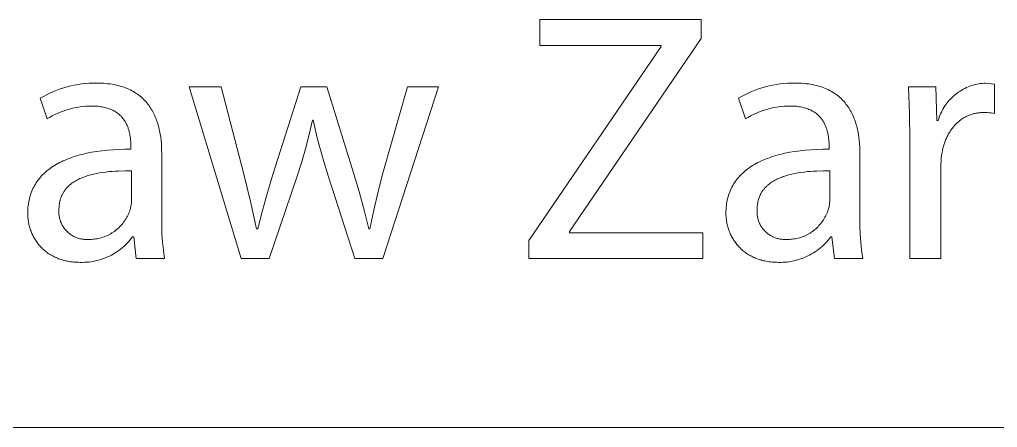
# Model space of a CAD drawing. Header units: millimetres. Extents: x -1893 to 2799, y -925 to 2353.
# Drawn here: x 1941 to 2070.7, y -924.6 to -870.6 of the extents above; entities that cross this region are included whole.
import ezdxf

# ---------------------------------------------------------------- set-up
doc = ezdxf.new("R2010")
doc.units = ezdxf.units.MM
doc.header["$MEASUREMENT"] = 0
doc.layers.add('Domyślny', color=7, linetype='Continuous', true_color=0x000000)

msp = doc.modelspace()

# ---------------------------------------------------------------- linework, layer by layer
at = {"layer": 'Domyślny', "color": 18, "lineweight": 15, "true_color": 0x000000}
for p, q in [((2010.03, -874.04), (2010.03, -870.62)), ((2010.03, -870.62), (2031.41, -870.62)), ((2031.41, -870.62), (2031.41, -873.11)), ((2031.41, -873.11), (2013.94, -898.7)), ((2008.53, -899.89), (2026.09, -874.18)), ((2026.09, -874.04), (2010.03, -874.04)), ((2026.09, -874.18), (2026.09, -874.04)), ((1945.06, -880.35), (1945.51, -880.15)), ((1945.51, -880.15), (1945.96, -879.97)), ((1945.96, -879.97), (1946.42, -879.8)), ((1946.42, -879.8), (1946.88, -879.65)), ((1946.88, -879.65), (1947.35, -879.52)), ((1947.35, -879.52), (1947.83, -879.4)), ((1947.83, -879.4), (1948.3, -879.29)), ((1948.3, -879.29), (1948.79, -879.21)), ((1948.79, -879.21), (1949.27, -879.14)), ((1949.27, -879.14), (1949.75, -879.08)), ((1949.75, -879.08), (1950.24, -879.05)), ((1950.24, -879.05), (1950.73, -879.03)), ((1950.73, -879.03), (1951.22, -879.03)), ((1951.22, -879.03), (1951.54, -879.03)), ((1951.54, -879.03), (1951.86, -879.04)), ((1951.86, -879.04), (1952.16, -879.06)), ((1952.16, -879.06), (1952.46, -879.08)), ((1952.46, -879.08), (1952.75, -879.11)), ((1952.75, -879.11), (1953.04, -879.15)), ((1953.04, -879.15), (1953.32, -879.19)), ((1953.32, -879.19), (1953.59, -879.24)), ((1953.59, -879.24), (1953.85, -879.3)), ((1953.85, -879.3), (1954.11, -879.36)), ((1954.11, -879.36), (1954.36, -879.42)), ((1954.36, -879.42), (1954.6, -879.5)), ((1954.6, -879.5), (1954.84, -879.57)), ((1954.84, -879.57), (1955.07, -879.66)), ((1955.07, -879.66), (1955.29, -879.75)), ((1955.29, -879.75), (1955.51, -879.84)), ((1955.51, -879.84), (1955.72, -879.94)), ((1955.72, -879.94), (1955.92, -880.05)), ((1955.92, -880.05), (1956.12, -880.15)), ((1956.12, -880.15), (1956.31, -880.27)), ((1956.31, -880.27), (1956.49, -880.39)), ((1970.39, -902.26), (1963.53, -879.53)), ((1963.53, -879.53), (1967.76, -879.53)), ((1967.76, -879.53), (1970.76, -891.09)), ((1974.62, -891.14), (1978.32, -879.53)), ((1978.32, -879.53), (1981.79, -879.53)), ((1981.79, -879.53), (1985.32, -890.92)), ((1989.21, -890.94), (1992.46, -879.53)), ((1996.56, -879.53), (1989.21, -902.26)), ((1992.46, -879.53), (1996.56, -879.53)), ((2037.63, -880.35), (2038.08, -880.15)), ((2038.08, -880.15), (2038.54, -879.97)), ((2038.54, -879.97), (2039, -879.8)), ((2039, -879.8), (2039.46, -879.65)), ((2039.46, -879.65), (2039.93, -879.52)), ((2039.93, -879.52), (2040.41, -879.4)), ((2040.41, -879.4), (2040.89, -879.29)), ((2040.89, -879.29), (2041.37, -879.21)), ((2041.37, -879.21), (2041.85, -879.14)), ((2041.85, -879.14), (2042.34, -879.08)), ((2042.34, -879.08), (2042.83, -879.05)), ((2042.83, -879.05), (2043.32, -879.03)), ((2043.32, -879.03), (2043.81, -879.03)), ((2043.81, -879.03), (2044.13, -879.03)), ((2044.13, -879.03), (2044.44, -879.04)), ((2044.44, -879.04), (2044.75, -879.06)), ((2044.75, -879.06), (2045.05, -879.08)), ((2045.05, -879.08), (2045.34, -879.11)), ((2045.34, -879.11), (2045.62, -879.15)), ((2045.62, -879.15), (2045.9, -879.19)), ((2045.9, -879.19), (2046.17, -879.24)), ((2046.17, -879.24), (2046.43, -879.3)), ((2046.43, -879.3), (2046.69, -879.36)), ((2046.69, -879.36), (2046.94, -879.42)), ((2046.94, -879.42), (2047.18, -879.5)), ((2047.18, -879.5), (2047.42, -879.57)), ((2047.42, -879.57), (2047.64, -879.66)), ((2047.64, -879.66), (2047.87, -879.75)), ((2047.87, -879.75), (2048.08, -879.84)), ((2048.08, -879.84), (2048.29, -879.94)), ((2048.29, -879.94), (2048.5, -880.05)), ((2048.5, -880.05), (2048.69, -880.15)), ((2048.69, -880.15), (2048.88, -880.27)), ((2048.88, -880.27), (2049.07, -880.39)), ((2059.03, -883.08), (2058.88, -879.53)), ((2058.88, -879.53), (2062.49, -879.53)), ((2062.49, -879.53), (2062.64, -884)), ((2065.35, -880.35), (2065.54, -880.21)), ((2065.54, -880.21), (2065.74, -880.08)), ((2065.74, -880.08), (2065.95, -879.96)), ((2065.95, -879.96), (2066.15, -879.84)), ((2066.15, -879.84), (2066.37, -879.73)), ((2066.37, -879.73), (2066.58, -879.63)), ((2066.58, -879.63), (2066.8, -879.54)), ((2066.8, -879.54), (2067.02, -879.45)), ((2067.02, -879.45), (2067.25, -879.37)), ((2067.25, -879.37), (2067.47, -879.3)), ((2067.47, -879.3), (2067.7, -879.24)), ((2067.7, -879.24), (2067.93, -879.18)), ((2067.93, -879.18), (2068.17, -879.14)), ((2068.17, -879.14), (2068.4, -879.1)), ((2068.4, -879.1), (2068.64, -879.07)), ((2068.64, -879.07), (2068.88, -879.05)), ((2068.88, -879.05), (2069.11, -879.03)), ((2069.11, -879.03), (2070.3, -879.16)), ((2070.3, -879.16), (2070.3, -883.06)), ((1943.77, -881.04), (1944.19, -880.8)), ((1944.69, -883.78), (1943.77, -881.04)), ((1944.19, -880.8), (1944.62, -880.57)), ((1944.62, -880.57), (1945.06, -880.35)), ((1956.49, -880.39), (1956.67, -880.51)), ((1956.67, -880.51), (1956.85, -880.64)), ((1956.85, -880.64), (1957.01, -880.77)), ((1957.01, -880.77), (1957.18, -880.91)), ((1957.18, -880.91), (1957.33, -881.05)), ((1957.33, -881.05), (1957.48, -881.19)), ((1957.48, -881.19), (1957.63, -881.34)), ((1957.63, -881.34), (1957.77, -881.49)), ((1957.77, -881.49), (1957.9, -881.65)), ((2036.34, -881.04), (2036.76, -880.8)), ((2037.28, -883.78), (2036.34, -881.04)), ((2036.76, -880.8), (2037.19, -880.57)), ((2037.19, -880.57), (2037.63, -880.35)), ((2049.07, -880.39), (2049.25, -880.51)), ((2049.25, -880.51), (2049.42, -880.64)), ((2049.42, -880.64), (2049.59, -880.77)), ((2049.59, -880.77), (2049.75, -880.91)), ((2049.75, -880.91), (2049.91, -881.05)), ((2049.91, -881.05), (2050.06, -881.19)), ((2050.06, -881.19), (2050.2, -881.34)), ((2050.2, -881.34), (2050.34, -881.49)), ((2050.34, -881.49), (2050.47, -881.65)), ((2063.99, -881.68), (2064.14, -881.49)), ((2064.14, -881.49), (2064.29, -881.31)), ((2064.29, -881.31), (2064.46, -881.14)), ((2064.46, -881.14), (2064.62, -880.97)), ((2064.62, -880.97), (2064.8, -880.8)), ((2064.8, -880.8), (2064.98, -880.65)), ((2064.98, -880.65), (2065.16, -880.5)), ((2065.16, -880.5), (2065.35, -880.35)), ((1946.42, -882.9), (1946.07, -883.05)), ((1946.79, -882.76), (1946.42, -882.9)), ((1947.16, -882.63), (1946.79, -882.76)), ((1947.53, -882.51), (1947.16, -882.63)), ((1947.91, -882.41), (1947.53, -882.51)), ((1948.29, -882.32), (1947.91, -882.41)), ((1948.67, -882.25), (1948.29, -882.32)), ((1949.06, -882.19), (1948.67, -882.25)), ((1949.44, -882.14), (1949.06, -882.19)), ((1949.83, -882.1), (1949.44, -882.14)), ((1950.22, -882.08), (1949.83, -882.1)), ((1950.61, -882.08), (1950.22, -882.08)), ((1950.83, -882.08), (1950.61, -882.08)), ((1951.03, -882.08), (1950.83, -882.08)), ((1951.24, -882.1), (1951.03, -882.08)), ((1951.44, -882.11), (1951.24, -882.1)), ((1951.63, -882.13), (1951.44, -882.11)), ((1951.81, -882.16), (1951.63, -882.13)), ((1951.99, -882.19), (1951.81, -882.16)), ((1952.17, -882.22), (1951.99, -882.19)), ((1952.34, -882.26), (1952.17, -882.22)), ((1952.5, -882.3), (1952.34, -882.26)), ((1952.66, -882.35), (1952.5, -882.3)), ((1952.82, -882.4), (1952.66, -882.35)), ((1952.97, -882.45), (1952.82, -882.4)), ((1953.11, -882.51), (1952.97, -882.45)), ((1953.25, -882.57), (1953.11, -882.51)), ((1953.38, -882.63), (1953.25, -882.57)), ((1953.51, -882.7), (1953.38, -882.63)), ((1953.64, -882.77), (1953.51, -882.7)), ((1953.76, -882.84), (1953.64, -882.77)), ((1953.87, -882.92), (1953.76, -882.84)), ((1957.9, -881.65), (1958.03, -881.81)), ((1958.03, -881.81), (1958.15, -881.97)), ((1958.15, -881.97), (1958.27, -882.14)), ((1958.27, -882.14), (1958.39, -882.31)), ((1958.39, -882.31), (1958.5, -882.48)), ((1958.5, -882.48), (1958.6, -882.66)), ((1958.6, -882.66), (1958.7, -882.83)), ((1958.7, -882.83), (1958.79, -883.02)), ((2039.01, -882.89), (2038.65, -883.05)), ((2039.37, -882.75), (2039.01, -882.89)), ((2039.74, -882.63), (2039.37, -882.75)), ((2040.12, -882.51), (2039.74, -882.63)), ((2040.49, -882.41), (2040.12, -882.51)), ((2040.87, -882.32), (2040.49, -882.41)), ((2041.26, -882.25), (2040.87, -882.32)), ((2041.64, -882.19), (2041.26, -882.25)), ((2042.03, -882.14), (2041.64, -882.19)), ((2042.42, -882.1), (2042.03, -882.14)), ((2042.81, -882.08), (2042.42, -882.1)), ((2043.2, -882.08), (2042.81, -882.08)), ((2043.41, -882.08), (2043.2, -882.08)), ((2043.62, -882.08), (2043.41, -882.08)), ((2043.82, -882.1), (2043.62, -882.08)), ((2044.02, -882.11), (2043.82, -882.1)), ((2044.21, -882.13), (2044.02, -882.11)), ((2044.4, -882.16), (2044.21, -882.13)), ((2044.58, -882.19), (2044.4, -882.16)), ((2044.75, -882.22), (2044.58, -882.19)), ((2044.92, -882.26), (2044.75, -882.22)), ((2045.08, -882.3), (2044.92, -882.26)), ((2045.24, -882.35), (2045.08, -882.3)), ((2045.4, -882.4), (2045.24, -882.35)), ((2045.54, -882.45), (2045.4, -882.4)), ((2045.69, -882.51), (2045.54, -882.45)), ((2045.83, -882.57), (2045.69, -882.51)), ((2045.96, -882.63), (2045.83, -882.57)), ((2046.09, -882.7), (2045.96, -882.63)), ((2046.21, -882.77), (2046.09, -882.7)), ((2046.33, -882.84), (2046.21, -882.77)), ((2046.45, -882.92), (2046.33, -882.84)), ((2050.47, -881.65), (2050.6, -881.81)), ((2050.6, -881.81), (2050.73, -881.97)), ((2050.73, -881.97), (2050.85, -882.14)), ((2050.85, -882.14), (2050.96, -882.31)), ((2050.96, -882.31), (2051.07, -882.48)), ((2051.07, -882.48), (2051.17, -882.66)), ((2051.17, -882.66), (2051.27, -882.83)), ((2051.27, -882.83), (2051.37, -883.02)), ((2063.14, -883.1), (2063.24, -882.89)), ((2063.24, -882.89), (2063.35, -882.68)), ((2063.35, -882.68), (2063.46, -882.47)), ((2063.46, -882.47), (2063.58, -882.26)), ((2063.58, -882.26), (2063.71, -882.06)), ((2063.71, -882.06), (2063.85, -881.87)), ((2063.85, -881.87), (2063.99, -881.68)), ((1945.02, -883.58), (1944.69, -883.78)), ((1945.36, -883.39), (1945.02, -883.58)), ((1945.71, -883.21), (1945.36, -883.39)), ((1946.07, -883.05), (1945.71, -883.21)), ((1953.98, -882.99), (1953.87, -882.92)), ((1954.09, -883.07), (1953.98, -882.99)), ((1954.19, -883.16), (1954.09, -883.07)), ((1954.29, -883.24), (1954.19, -883.16)), ((1954.39, -883.33), (1954.29, -883.24)), ((1954.48, -883.42), (1954.39, -883.33)), ((1954.56, -883.51), (1954.48, -883.42)), ((1954.65, -883.61), (1954.56, -883.51)), ((1954.73, -883.7), (1954.65, -883.61)), ((1954.8, -883.8), (1954.73, -883.7)), ((1954.87, -883.9), (1954.8, -883.8)), ((1954.94, -884), (1954.87, -883.9)), ((1955.01, -884.1), (1954.94, -884)), ((1955.07, -884.2), (1955.01, -884.1)), ((1958.79, -883.02), (1958.88, -883.2)), ((1958.88, -883.2), (1958.97, -883.39)), ((1958.97, -883.39), (1959.05, -883.57)), ((1959.05, -883.57), (1959.13, -883.77)), ((1959.13, -883.77), (1959.2, -883.96)), ((1959.2, -883.96), (1959.27, -884.15)), ((1959.27, -884.15), (1959.33, -884.35)), ((1979.87, -883.95), (1979.43, -885.85)), ((1979.96, -883.95), (1979.87, -883.95)), ((1980.55, -886.47), (1979.96, -883.95)), ((2037.61, -883.58), (2037.28, -883.78)), ((2037.95, -883.39), (2037.61, -883.58)), ((2038.3, -883.21), (2037.95, -883.39)), ((2038.65, -883.05), (2038.3, -883.21)), ((2046.56, -882.99), (2046.45, -882.92)), ((2046.67, -883.07), (2046.56, -882.99)), ((2046.77, -883.16), (2046.67, -883.07)), ((2046.87, -883.24), (2046.77, -883.16)), ((2046.96, -883.33), (2046.87, -883.24)), ((2047.05, -883.42), (2046.96, -883.33)), ((2047.14, -883.51), (2047.05, -883.42)), ((2047.22, -883.61), (2047.14, -883.51)), ((2047.3, -883.7), (2047.22, -883.61)), ((2047.38, -883.8), (2047.3, -883.7)), ((2047.45, -883.9), (2047.38, -883.8)), ((2047.51, -884), (2047.45, -883.9)), ((2047.58, -884.1), (2047.51, -884)), ((2047.64, -884.2), (2047.58, -884.1)), ((2051.37, -883.02), (2051.46, -883.2)), ((2051.46, -883.2), (2051.54, -883.39)), ((2051.54, -883.39), (2051.62, -883.57)), ((2051.62, -883.57), (2051.7, -883.77)), ((2051.7, -883.77), (2051.77, -883.96)), ((2051.77, -883.96), (2051.84, -884.15)), ((2051.84, -884.15), (2051.9, -884.35)), ((2059.07, -886.64), (2059.03, -883.08)), ((2062.64, -884), (2062.82, -884)), ((2062.82, -884), (2062.89, -883.77)), ((2062.89, -883.77), (2062.96, -883.55)), ((2062.96, -883.55), (2063.05, -883.32)), ((2063.05, -883.32), (2063.14, -883.1)), ((2065.5, -884.16), (2065.4, -884.24)), ((2065.59, -884.08), (2065.5, -884.16)), ((2065.69, -884), (2065.59, -884.08)), ((2065.79, -883.93), (2065.69, -884)), ((2065.89, -883.85), (2065.79, -883.93)), ((2065.99, -883.78), (2065.89, -883.85)), ((2066.09, -883.72), (2065.99, -883.78)), ((2066.2, -883.65), (2066.09, -883.72)), ((2066.3, -883.59), (2066.2, -883.65)), ((2066.41, -883.53), (2066.3, -883.59)), ((2066.52, -883.47), (2066.41, -883.53)), ((2066.63, -883.42), (2066.52, -883.47)), ((2066.74, -883.36), (2066.63, -883.42)), ((2066.86, -883.31), (2066.74, -883.36)), ((2066.97, -883.27), (2066.86, -883.31)), ((2067.09, -883.22), (2066.97, -883.27)), ((2067.21, -883.18), (2067.09, -883.22)), ((2067.33, -883.15), (2067.21, -883.18)), ((2067.45, -883.11), (2067.33, -883.15)), ((2067.57, -883.08), (2067.45, -883.11)), ((2067.7, -883.05), (2067.57, -883.08)), ((2067.82, -883.02), (2067.7, -883.05)), ((2067.95, -883), (2067.82, -883.02)), ((2068.08, -882.98), (2067.95, -883)), ((2068.21, -882.96), (2068.08, -882.98)), ((2068.34, -882.95), (2068.21, -882.96)), ((2068.47, -882.94), (2068.34, -882.95)), ((2068.61, -882.93), (2068.47, -882.94)), ((2068.74, -882.92), (2068.61, -882.93)), ((2068.88, -882.92), (2068.74, -882.92)), ((2069.12, -882.93), (2068.88, -882.92)), ((2069.35, -882.94), (2069.12, -882.93)), ((2069.59, -882.96), (2069.35, -882.94)), ((2069.83, -882.99), (2069.59, -882.96)), ((2070.07, -883.02), (2069.83, -882.99)), ((2070.3, -883.06), (2070.07, -883.02)), ((1955.13, -884.31), (1955.07, -884.2)), ((1955.18, -884.41), (1955.13, -884.31)), ((1955.23, -884.52), (1955.18, -884.41)), ((1955.28, -884.63), (1955.23, -884.52)), ((1955.33, -884.74), (1955.28, -884.63)), ((1955.37, -884.84), (1955.33, -884.74)), ((1955.41, -884.95), (1955.37, -884.84)), ((1955.45, -885.06), (1955.41, -884.95)), ((1955.49, -885.17), (1955.45, -885.06)), ((1955.52, -885.28), (1955.49, -885.17)), ((1955.55, -885.39), (1955.52, -885.28)), ((1955.58, -885.5), (1955.55, -885.39)), ((1959.33, -884.35), (1959.39, -884.55)), ((1959.39, -884.55), (1959.45, -884.75)), ((1959.45, -884.75), (1959.5, -884.95)), ((1959.5, -884.95), (1959.55, -885.16)), ((1959.55, -885.16), (1959.59, -885.36)), ((1959.59, -885.36), (1959.63, -885.57)), ((2047.7, -884.31), (2047.64, -884.2)), ((2047.75, -884.41), (2047.7, -884.31)), ((2047.81, -884.52), (2047.75, -884.41)), ((2047.86, -884.63), (2047.81, -884.52)), ((2047.9, -884.74), (2047.86, -884.63)), ((2047.94, -884.84), (2047.9, -884.74)), ((2047.99, -884.95), (2047.94, -884.84)), ((2048.02, -885.06), (2047.99, -884.95)), ((2048.06, -885.17), (2048.02, -885.06)), ((2048.09, -885.28), (2048.06, -885.17)), ((2048.12, -885.39), (2048.09, -885.28)), ((2048.15, -885.5), (2048.12, -885.39)), ((2051.9, -884.35), (2051.96, -884.55)), ((2051.96, -884.55), (2052.02, -884.75)), ((2052.02, -884.75), (2052.07, -884.95)), ((2052.07, -884.95), (2052.12, -885.16)), ((2052.12, -885.16), (2052.16, -885.36)), ((2052.16, -885.36), (2052.21, -885.57)), ((2064.42, -885.4), (2064.35, -885.51)), ((2064.49, -885.29), (2064.42, -885.4)), ((2064.56, -885.19), (2064.49, -885.29)), ((2064.64, -885.08), (2064.56, -885.19)), ((2064.72, -884.98), (2064.64, -885.08)), ((2064.8, -884.88), (2064.72, -884.98)), ((2064.88, -884.78), (2064.8, -884.88)), ((2064.96, -884.69), (2064.88, -884.78)), ((2065.05, -884.59), (2064.96, -884.69)), ((2065.13, -884.5), (2065.05, -884.59)), ((2065.22, -884.41), (2065.13, -884.5)), ((2065.31, -884.33), (2065.22, -884.41)), ((2065.4, -884.24), (2065.31, -884.33)), ((1955.6, -885.61), (1955.58, -885.5)), ((1955.63, -885.72), (1955.6, -885.61)), ((1955.67, -885.94), (1955.63, -885.72)), ((1955.7, -886.15), (1955.67, -885.94)), ((1955.73, -886.36), (1955.7, -886.15)), ((1955.75, -886.57), (1955.73, -886.36)), ((1955.77, -886.77), (1955.75, -886.57)), ((1955.77, -886.97), (1955.77, -886.77)), ((1959.63, -885.57), (1959.67, -885.78)), ((1959.67, -885.78), (1959.74, -886.2)), ((1959.74, -886.2), (1959.79, -886.62)), ((1959.79, -886.62), (1959.83, -887.04)), ((1979.43, -885.85), (1978.95, -887.74)), ((1981.22, -888.97), (1980.55, -886.47)), ((2048.18, -885.61), (2048.15, -885.5)), ((2048.2, -885.72), (2048.18, -885.61)), ((2048.24, -885.94), (2048.2, -885.72)), ((2048.27, -886.15), (2048.24, -885.94)), ((2048.3, -886.36), (2048.27, -886.15)), ((2048.32, -886.57), (2048.3, -886.36)), ((2048.34, -886.77), (2048.32, -886.57)), ((2048.35, -886.97), (2048.34, -886.77)), ((2052.21, -885.57), (2052.24, -885.78)), ((2052.24, -885.78), (2052.31, -886.2)), ((2052.31, -886.2), (2052.36, -886.62)), ((2052.36, -886.62), (2052.4, -887.04)), ((2059.07, -902.26), (2059.07, -886.64)), ((2063.75, -886.72), (2063.7, -886.85)), ((2063.8, -886.59), (2063.75, -886.72)), ((2063.85, -886.46), (2063.8, -886.59)), ((2063.91, -886.34), (2063.85, -886.46)), ((2063.97, -886.21), (2063.91, -886.34)), ((2064.02, -886.09), (2063.97, -886.21)), ((2064.09, -885.97), (2064.02, -886.09)), ((2064.15, -885.85), (2064.09, -885.97)), ((2064.21, -885.74), (2064.15, -885.85)), ((2064.28, -885.62), (2064.21, -885.74)), ((2064.35, -885.51), (2064.28, -885.62)), ((1951.27, -888.09), (1951.96, -888)), ((1951.96, -888), (1952.68, -887.92)), ((1952.68, -887.92), (1953.42, -887.86)), ((1953.42, -887.86), (1954.18, -887.82)), ((1954.18, -887.82), (1954.97, -887.8)), ((1954.97, -887.8), (1955.78, -887.79)), ((1955.78, -887.16), (1955.77, -886.97)), ((1955.78, -887.34), (1955.78, -887.16)), ((1955.78, -887.79), (1955.78, -887.34)), ((1959.83, -887.04), (1959.85, -887.47)), ((1959.85, -887.47), (1959.87, -887.9)), ((1959.87, -887.9), (1959.88, -888.32)), ((1978.95, -887.74), (1978.4, -889.61)), ((2043.83, -888.09), (2044.53, -888)), ((2044.53, -888), (2045.24, -887.92)), ((2045.24, -887.92), (2045.99, -887.86)), ((2045.99, -887.86), (2046.75, -887.82)), ((2046.75, -887.82), (2047.54, -887.8)), ((2047.54, -887.8), (2048.35, -887.79)), ((2048.35, -887.16), (2048.35, -886.97)), ((2048.35, -887.34), (2048.35, -887.16)), ((2048.35, -887.79), (2048.35, -887.34)), ((2052.4, -887.04), (2052.43, -887.47)), ((2052.43, -887.47), (2052.44, -887.9)), ((2052.44, -887.9), (2052.45, -888.32)), ((2063.39, -887.95), (2063.33, -888.23)), ((2063.45, -887.66), (2063.39, -887.95)), ((2063.53, -887.38), (2063.45, -887.66)), ((2063.61, -887.11), (2063.53, -887.38)), ((2063.66, -886.98), (2063.61, -887.11)), ((2063.7, -886.85), (2063.66, -886.98)), ((1946.58, -889.45), (1946.83, -889.33)), ((1946.83, -889.33), (1947.08, -889.22)), ((1947.08, -889.22), (1947.34, -889.11)), ((1947.34, -889.11), (1947.6, -889.01)), ((1947.6, -889.01), (1947.88, -888.91)), ((1947.88, -888.91), (1948.15, -888.81)), ((1948.15, -888.81), (1948.44, -888.72)), ((1948.44, -888.72), (1948.73, -888.64)), ((1948.73, -888.64), (1949.02, -888.55)), ((1949.02, -888.55), (1949.33, -888.47)), ((1949.33, -888.47), (1949.95, -888.33)), ((1949.95, -888.33), (1950.59, -888.2)), ((1950.59, -888.2), (1951.27, -888.09)), ((1959.88, -888.32), (1959.88, -896.84)), ((1981.98, -891.44), (1981.22, -888.97)), ((2039.15, -889.45), (2039.39, -889.33)), ((2039.39, -889.33), (2039.64, -889.22)), ((2039.64, -889.22), (2039.9, -889.11)), ((2039.9, -889.11), (2040.17, -889.01)), ((2040.17, -889.01), (2040.44, -888.91)), ((2040.44, -888.91), (2040.72, -888.81)), ((2040.72, -888.81), (2041, -888.72)), ((2041, -888.72), (2041.29, -888.64)), ((2041.29, -888.64), (2041.59, -888.55)), ((2041.59, -888.55), (2041.89, -888.47)), ((2041.89, -888.47), (2042.51, -888.33)), ((2042.51, -888.33), (2043.16, -888.2)), ((2043.16, -888.2), (2043.83, -888.09)), ((2052.45, -888.32), (2052.45, -896.84)), ((2063.2, -889.38), (2063.17, -889.77)), ((2063.23, -889), (2063.2, -889.38)), ((2063.28, -888.62), (2063.23, -889)), ((2063.33, -888.23), (2063.28, -888.62)), ((1944.47, -890.83), (1944.65, -890.67)), ((1944.65, -890.67), (1944.84, -890.52)), ((1944.84, -890.52), (1945.04, -890.37)), ((1945.04, -890.37), (1945.24, -890.23)), ((1945.24, -890.23), (1945.44, -890.09)), ((1945.44, -890.09), (1945.66, -889.95)), ((1945.66, -889.95), (1945.88, -889.82)), ((1945.88, -889.82), (1946.11, -889.69)), ((1946.11, -889.69), (1946.34, -889.57)), ((1946.34, -889.57), (1946.58, -889.45)), ((1954.17, -890.68), (1953.74, -890.7)), ((1955.03, -890.66), (1954.17, -890.68)), ((1955.88, -890.67), (1955.03, -890.66)), ((1955.88, -894.62), (1955.88, -890.67)), ((1978.4, -889.61), (1977.81, -891.47)), ((2037.04, -890.83), (2037.22, -890.67)), ((2037.22, -890.67), (2037.41, -890.52)), ((2037.41, -890.52), (2037.6, -890.37)), ((2037.6, -890.37), (2037.8, -890.23)), ((2037.8, -890.23), (2038.01, -890.09)), ((2038.01, -890.09), (2038.22, -889.95)), ((2038.22, -889.95), (2038.45, -889.82)), ((2038.45, -889.82), (2038.67, -889.69)), ((2038.67, -889.69), (2038.91, -889.57)), ((2038.91, -889.57), (2039.15, -889.45)), ((2046.74, -890.68), (2046.31, -890.7)), ((2047.59, -890.66), (2046.74, -890.68)), ((2048.45, -890.67), (2047.59, -890.66)), ((2048.45, -894.62), (2048.45, -890.67)), ((2063.17, -889.77), (2063.16, -890.16)), ((2063.16, -890.16), (2063.16, -902.26)), ((1943.38, -892.03), (1943.52, -891.85)), ((1943.52, -891.85), (1943.66, -891.67)), ((1943.66, -891.67), (1943.81, -891.49)), ((1943.81, -891.49), (1943.96, -891.32)), ((1943.96, -891.32), (1944.13, -891.15)), ((1944.13, -891.15), (1944.29, -890.99)), ((1944.29, -890.99), (1944.47, -890.83)), ((1948.56, -891.93), (1948.4, -892.02)), ((1948.71, -891.84), (1948.56, -891.93)), ((1948.87, -891.76), (1948.71, -891.84)), ((1949.04, -891.68), (1948.87, -891.76)), ((1949.2, -891.61), (1949.04, -891.68)), ((1949.38, -891.54), (1949.2, -891.61)), ((1949.55, -891.47), (1949.38, -891.54)), ((1949.73, -891.41), (1949.55, -891.47)), ((1949.91, -891.34), (1949.73, -891.41)), ((1950.09, -891.29), (1949.91, -891.34)), ((1950.28, -891.23), (1950.09, -891.29)), ((1950.47, -891.18), (1950.28, -891.23)), ((1950.85, -891.08), (1950.47, -891.18)), ((1951.25, -891), (1950.85, -891.08)), ((1951.65, -890.92), (1951.25, -891)), ((1952.06, -890.86), (1951.65, -890.92)), ((1952.47, -890.81), (1952.06, -890.86)), ((1952.89, -890.76), (1952.47, -890.81)), ((1953.32, -890.73), (1952.89, -890.76)), ((1953.74, -890.7), (1953.32, -890.73)), ((1970.76, -891.09), (1971.67, -894.7)), ((1973.89, -893.52), (1974.62, -891.14)), ((1977.81, -891.47), (1974.14, -902.26)), ((1985.46, -902.26), (1981.98, -891.44)), ((1985.32, -890.92), (1986.07, -893.37)), ((1988.56, -893.38), (1989.21, -890.94)), ((2035.95, -892.03), (2036.08, -891.85)), ((2036.08, -891.85), (2036.23, -891.67)), ((2036.23, -891.67), (2036.37, -891.49)), ((2036.37, -891.49), (2036.53, -891.32)), ((2036.53, -891.32), (2036.69, -891.15)), ((2036.69, -891.15), (2036.86, -890.99)), ((2036.86, -890.99), (2037.04, -890.83)), ((2041.12, -891.93), (2040.97, -892.02)), ((2041.28, -891.84), (2041.12, -891.93)), ((2041.44, -891.76), (2041.28, -891.84)), ((2041.6, -891.68), (2041.44, -891.76)), ((2041.77, -891.61), (2041.6, -891.68)), ((2041.94, -891.54), (2041.77, -891.61)), ((2042.12, -891.47), (2041.94, -891.54)), ((2042.29, -891.41), (2042.12, -891.47)), ((2042.47, -891.34), (2042.29, -891.41)), ((2042.66, -891.29), (2042.47, -891.34)), ((2042.84, -891.23), (2042.66, -891.29)), ((2043.03, -891.18), (2042.84, -891.23)), ((2043.42, -891.08), (2043.03, -891.18)), ((2043.81, -891), (2043.42, -891.08)), ((2044.21, -890.92), (2043.81, -891)), ((2044.62, -890.86), (2044.21, -890.92)), ((2045.04, -890.81), (2044.62, -890.86)), ((2045.46, -890.76), (2045.04, -890.81)), ((2045.88, -890.73), (2045.46, -890.76)), ((2046.31, -890.7), (2045.88, -890.73)), ((1942.62, -893.43), (1942.71, -893.22)), ((1942.71, -893.22), (1942.8, -893.01)), ((1942.8, -893.01), (1942.91, -892.81)), ((1942.91, -892.81), (1943.01, -892.61)), ((1943.01, -892.61), (1943.13, -892.41)), ((1943.13, -892.41), (1943.25, -892.22)), ((1943.25, -892.22), (1943.38, -892.03)), ((1947.02, -893.25), (1946.97, -893.31)), ((1947.07, -893.18), (1947.02, -893.25)), ((1947.12, -893.11), (1947.07, -893.18)), ((1947.17, -893.05), (1947.12, -893.11)), ((1947.23, -892.99), (1947.17, -893.05)), ((1947.28, -892.92), (1947.23, -892.99)), ((1947.34, -892.86), (1947.28, -892.92)), ((1947.4, -892.8), (1947.34, -892.86)), ((1947.46, -892.74), (1947.4, -892.8)), ((1947.52, -892.68), (1947.46, -892.74)), ((1947.58, -892.63), (1947.52, -892.68)), ((1947.64, -892.57), (1947.58, -892.63)), ((1947.7, -892.51), (1947.64, -892.57)), ((1947.77, -892.46), (1947.7, -892.51)), ((1947.83, -892.41), (1947.77, -892.46)), ((1947.97, -892.3), (1947.83, -892.41)), ((1948.11, -892.2), (1947.97, -892.3)), ((1948.25, -892.11), (1948.11, -892.2)), ((1948.4, -892.02), (1948.25, -892.11)), ((2035.19, -893.43), (2035.28, -893.22)), ((2035.28, -893.22), (2035.37, -893.01)), ((2035.37, -893.01), (2035.47, -892.81)), ((2035.47, -892.81), (2035.58, -892.61)), ((2035.58, -892.61), (2035.7, -892.41)), ((2035.7, -892.41), (2035.82, -892.22)), ((2035.82, -892.22), (2035.95, -892.03)), ((2039.59, -893.25), (2039.54, -893.31)), ((2039.64, -893.18), (2039.59, -893.25)), ((2039.69, -893.11), (2039.64, -893.18)), ((2039.74, -893.05), (2039.69, -893.11)), ((2039.8, -892.99), (2039.74, -893.05)), ((2039.85, -892.92), (2039.8, -892.99)), ((2039.91, -892.86), (2039.85, -892.92)), ((2039.96, -892.8), (2039.91, -892.86)), ((2040.02, -892.74), (2039.96, -892.8)), ((2040.08, -892.68), (2040.02, -892.74)), ((2040.14, -892.63), (2040.08, -892.68)), ((2040.21, -892.57), (2040.14, -892.63)), ((2040.27, -892.51), (2040.21, -892.57)), ((2040.34, -892.46), (2040.27, -892.51)), ((2040.4, -892.41), (2040.34, -892.46)), ((2040.54, -892.3), (2040.4, -892.41)), ((2040.68, -892.2), (2040.54, -892.3)), ((2040.82, -892.11), (2040.68, -892.2)), ((2040.97, -892.02), (2040.82, -892.11)), ((1942.24, -894.77), (1942.29, -894.54)), ((1942.29, -894.54), (1942.34, -894.31)), ((1942.34, -894.31), (1942.4, -894.08)), ((1942.4, -894.08), (1942.47, -893.86)), ((1942.47, -893.86), (1942.54, -893.64)), ((1942.54, -893.64), (1942.62, -893.43)), ((1946.4, -894.56), (1946.38, -894.64)), ((1946.43, -894.47), (1946.4, -894.56)), ((1946.45, -894.38), (1946.43, -894.47)), ((1946.48, -894.3), (1946.45, -894.38)), ((1946.51, -894.22), (1946.48, -894.3)), ((1946.54, -894.14), (1946.51, -894.22)), ((1946.57, -894.05), (1946.54, -894.14)), ((1946.6, -893.98), (1946.57, -894.05)), ((1946.64, -893.9), (1946.6, -893.98)), ((1946.68, -893.82), (1946.64, -893.9)), ((1946.71, -893.74), (1946.68, -893.82)), ((1946.75, -893.67), (1946.71, -893.74)), ((1946.79, -893.6), (1946.75, -893.67)), ((1946.84, -893.52), (1946.79, -893.6)), ((1946.88, -893.45), (1946.84, -893.52)), ((1946.93, -893.38), (1946.88, -893.45)), ((1946.97, -893.31), (1946.93, -893.38)), ((1973.22, -895.92), (1973.89, -893.52)), ((1986.07, -893.37), (1986.74, -895.84)), ((1987.98, -895.85), (1988.56, -893.38)), ((2034.81, -894.77), (2034.86, -894.54)), ((2034.86, -894.54), (2034.91, -894.31)), ((2034.91, -894.31), (2034.97, -894.08)), ((2034.97, -894.08), (2035.04, -893.86)), ((2035.04, -893.86), (2035.11, -893.64)), ((2035.11, -893.64), (2035.19, -893.43)), ((2038.97, -894.56), (2038.95, -894.64)), ((2039, -894.47), (2038.97, -894.56)), ((2039.02, -894.38), (2039, -894.47)), ((2039.05, -894.3), (2039.02, -894.38)), ((2039.08, -894.22), (2039.05, -894.3)), ((2039.11, -894.14), (2039.08, -894.22)), ((2039.14, -894.05), (2039.11, -894.14)), ((2039.17, -893.98), (2039.14, -894.05)), ((2039.21, -893.9), (2039.17, -893.98)), ((2039.25, -893.82), (2039.21, -893.9)), ((2039.28, -893.74), (2039.25, -893.82)), ((2039.32, -893.67), (2039.28, -893.74)), ((2039.36, -893.6), (2039.32, -893.67)), ((2039.41, -893.52), (2039.36, -893.6)), ((2039.45, -893.45), (2039.41, -893.52)), ((2039.5, -893.38), (2039.45, -893.45)), ((2039.54, -893.31), (2039.5, -893.38)), ((1942.11, -895.99), (1942.12, -895.74)), ((1942.12, -895.74), (1942.14, -895.49)), ((1942.14, -895.49), (1942.17, -895.25)), ((1942.17, -895.25), (1942.2, -895.01)), ((1942.2, -895.01), (1942.24, -894.77)), ((1946.25, -895.79), (1946.24, -895.92)), ((1946.26, -895.49), (1946.25, -895.59)), ((1946.25, -895.59), (1946.25, -895.69)), ((1946.25, -895.69), (1946.25, -895.79)), ((1946.27, -895.39), (1946.26, -895.49)), ((1946.28, -895.2), (1946.27, -895.29)), ((1946.27, -895.29), (1946.27, -895.39)), ((1946.3, -895.1), (1946.28, -895.2)), ((1946.31, -895.01), (1946.3, -895.1)), ((1946.33, -894.91), (1946.31, -895.01)), ((1946.34, -894.82), (1946.33, -894.91)), ((1946.36, -894.73), (1946.34, -894.82)), ((1946.38, -894.64), (1946.36, -894.73)), ((1955.64, -895.93), (1955.69, -895.79)), ((1955.69, -895.79), (1955.73, -895.65)), ((1955.73, -895.65), (1955.76, -895.51)), ((1955.76, -895.51), (1955.79, -895.36)), ((1955.79, -895.36), (1955.82, -895.21)), ((1955.82, -895.21), (1955.84, -895.07)), ((1955.84, -895.07), (1955.86, -894.92)), ((1955.86, -894.92), (1955.87, -894.77)), ((1955.87, -894.77), (1955.88, -894.62)), ((1971.67, -894.7), (1972.46, -898.33)), ((1986.74, -895.84), (1987.35, -898.33)), ((1987.48, -898.33), (1987.98, -895.85)), ((2034.69, -895.99), (2034.7, -895.74)), ((2034.7, -895.74), (2034.71, -895.49)), ((2034.71, -895.49), (2034.74, -895.25)), ((2034.74, -895.25), (2034.77, -895.01)), ((2034.77, -895.01), (2034.81, -894.77)), ((2038.82, -895.79), (2038.81, -895.92)), ((2038.83, -895.59), (2038.82, -895.69)), ((2038.82, -895.69), (2038.82, -895.79)), ((2038.84, -895.39), (2038.83, -895.49)), ((2038.83, -895.49), (2038.83, -895.59)), ((2038.86, -895.2), (2038.84, -895.29)), ((2038.84, -895.29), (2038.84, -895.39)), ((2038.87, -895.1), (2038.86, -895.2)), ((2038.88, -895.01), (2038.87, -895.1)), ((2038.9, -894.91), (2038.88, -895.01)), ((2038.91, -894.82), (2038.9, -894.91)), ((2038.93, -894.73), (2038.91, -894.82)), ((2038.95, -894.64), (2038.93, -894.73)), ((2048.2, -895.93), (2048.24, -895.81)), ((2048.24, -895.81), (2048.28, -895.68)), ((2048.28, -895.68), (2048.32, -895.55)), ((2048.32, -895.55), (2048.35, -895.42)), ((2048.35, -895.42), (2048.38, -895.29)), ((2048.38, -895.29), (2048.4, -895.16)), ((2048.4, -895.16), (2048.42, -895.02)), ((2048.42, -895.02), (2048.43, -894.89)), ((2048.43, -894.89), (2048.44, -894.76)), ((2048.44, -894.76), (2048.45, -894.62)), ((1942.11, -896.25), (1942.11, -895.99)), ((1942.11, -896.4), (1942.11, -896.25)), ((1942.12, -896.56), (1942.11, -896.4)), ((1942.13, -896.71), (1942.12, -896.56)), ((1942.14, -896.86), (1942.13, -896.71)), ((1942.15, -897.02), (1942.14, -896.86)), ((1942.17, -897.17), (1942.15, -897.02)), ((1946.24, -895.92), (1946.24, -896.04)), ((1946.24, -896.04), (1946.24, -896.17)), ((1946.24, -896.17), (1946.25, -896.3)), ((1946.25, -896.3), (1946.25, -896.42)), ((1946.25, -896.42), (1946.27, -896.55)), ((1946.27, -896.55), (1946.29, -896.67)), ((1946.29, -896.67), (1946.31, -896.8)), ((1946.31, -896.8), (1946.34, -896.92)), ((1946.34, -896.92), (1946.37, -897.04)), ((1946.37, -897.04), (1946.4, -897.16)), ((1946.4, -897.16), (1946.44, -897.28)), ((1954.94, -897.3), (1955.05, -897.14)), ((1955.05, -897.14), (1955.15, -896.98)), ((1955.15, -896.98), (1955.25, -896.81)), ((1955.25, -896.81), (1955.34, -896.64)), ((1955.34, -896.64), (1955.42, -896.47)), ((1955.42, -896.47), (1955.5, -896.29)), ((1955.5, -896.29), (1955.57, -896.11)), ((1955.57, -896.11), (1955.64, -895.93)), ((1959.88, -896.84), (1959.88, -897.93)), ((1972.6, -898.33), (1973.22, -895.92)), ((2034.68, -896.25), (2034.69, -895.99)), ((2034.68, -896.4), (2034.68, -896.25)), ((2034.69, -896.56), (2034.68, -896.4)), ((2034.7, -896.71), (2034.69, -896.56)), ((2034.71, -896.86), (2034.7, -896.71)), ((2034.72, -897.02), (2034.71, -896.86)), ((2034.74, -897.17), (2034.72, -897.02)), ((2038.81, -895.92), (2038.81, -896.04)), ((2038.81, -896.04), (2038.81, -896.17)), ((2038.81, -896.17), (2038.82, -896.3)), ((2038.82, -896.3), (2038.82, -896.42)), ((2038.82, -896.42), (2038.84, -896.55)), ((2038.84, -896.55), (2038.86, -896.67)), ((2038.86, -896.67), (2038.88, -896.79)), ((2038.88, -896.79), (2038.9, -896.92)), ((2038.9, -896.92), (2038.94, -897.04)), ((2038.94, -897.04), (2038.97, -897.16)), ((2038.97, -897.16), (2039.01, -897.28)), ((2047.5, -897.31), (2047.61, -897.15)), ((2047.61, -897.15), (2047.71, -896.98)), ((2047.71, -896.98), (2047.81, -896.81)), ((2047.81, -896.81), (2047.9, -896.64)), ((2047.9, -896.64), (2047.98, -896.47)), ((2047.98, -896.47), (2048.06, -896.29)), ((2048.06, -896.29), (2048.13, -896.12)), ((2048.13, -896.12), (2048.2, -895.93)), ((2052.45, -896.84), (2052.45, -897.93)), ((1942.2, -897.32), (1942.17, -897.17)), ((1942.22, -897.47), (1942.2, -897.32)), ((1942.25, -897.62), (1942.22, -897.47)), ((1942.28, -897.77), (1942.25, -897.62)), ((1942.32, -897.92), (1942.28, -897.77)), ((1942.36, -898.07), (1942.32, -897.92)), ((1942.4, -898.22), (1942.36, -898.07)), ((1942.45, -898.37), (1942.4, -898.22)), ((1942.5, -898.51), (1942.45, -898.37)), ((1946.44, -897.28), (1946.48, -897.4)), ((1946.48, -897.4), (1946.53, -897.52)), ((1946.53, -897.52), (1946.58, -897.63)), ((1946.58, -897.63), (1946.64, -897.74)), ((1946.64, -897.74), (1946.7, -897.86)), ((1946.7, -897.86), (1946.76, -897.97)), ((1946.76, -897.97), (1946.83, -898.07)), ((1946.83, -898.07), (1946.9, -898.18)), ((1946.9, -898.18), (1946.97, -898.28)), ((1946.97, -898.28), (1947.05, -898.38)), ((1947.05, -898.38), (1947.13, -898.47)), ((1953.75, -898.56), (1953.9, -898.44)), ((1953.9, -898.44), (1954.05, -898.31)), ((1954.05, -898.31), (1954.19, -898.18)), ((1954.19, -898.18), (1954.33, -898.04)), ((1954.33, -898.04), (1954.46, -897.9)), ((1954.46, -897.9), (1954.59, -897.76)), ((1954.59, -897.76), (1954.71, -897.61)), ((1954.71, -897.61), (1954.83, -897.46)), ((1954.83, -897.46), (1954.94, -897.3)), ((1959.88, -897.93), (1959.91, -899.02)), ((1972.46, -898.33), (1972.6, -898.33)), ((1987.35, -898.33), (1987.48, -898.33)), ((2034.77, -897.32), (2034.74, -897.17)), ((2034.79, -897.47), (2034.77, -897.32)), ((2034.82, -897.62), (2034.79, -897.47)), ((2034.85, -897.77), (2034.82, -897.62)), ((2034.89, -897.92), (2034.85, -897.77)), ((2034.93, -898.07), (2034.89, -897.92)), ((2034.97, -898.22), (2034.93, -898.07)), ((2035.02, -898.37), (2034.97, -898.22)), ((2035.07, -898.51), (2035.02, -898.37)), ((2039.01, -897.28), (2039.05, -897.4)), ((2039.05, -897.4), (2039.1, -897.51)), ((2039.1, -897.51), (2039.15, -897.63)), ((2039.15, -897.63), (2039.21, -897.74)), ((2039.21, -897.74), (2039.26, -897.85)), ((2039.26, -897.85), (2039.33, -897.96)), ((2039.33, -897.96), (2039.39, -898.07)), ((2039.39, -898.07), (2039.46, -898.17)), ((2039.46, -898.17), (2039.54, -898.27)), ((2039.54, -898.27), (2039.61, -898.37)), ((2039.61, -898.37), (2039.69, -898.47)), ((2046.31, -898.56), (2046.46, -898.44)), ((2046.46, -898.44), (2046.61, -898.32)), ((2046.61, -898.32), (2046.75, -898.18)), ((2046.75, -898.18), (2046.89, -898.05)), ((2046.89, -898.05), (2047.02, -897.91)), ((2047.02, -897.91), (2047.15, -897.77)), ((2047.15, -897.77), (2047.27, -897.62)), ((2047.27, -897.62), (2047.39, -897.46)), ((2047.39, -897.46), (2047.5, -897.31)), ((2052.45, -897.93), (2052.48, -899.02)), ((1942.55, -898.66), (1942.5, -898.51)), ((1942.61, -898.8), (1942.55, -898.66)), ((1942.67, -898.94), (1942.61, -898.8)), ((1942.73, -899.08), (1942.67, -898.94)), ((1942.8, -899.22), (1942.73, -899.08)), ((1942.87, -899.36), (1942.8, -899.22)), ((1942.94, -899.5), (1942.87, -899.36)), ((1943.02, -899.63), (1942.94, -899.5)), ((1943.1, -899.76), (1943.02, -899.63)), ((1947.13, -898.47), (1947.21, -898.57)), ((1947.21, -898.57), (1947.3, -898.66)), ((1947.3, -898.66), (1947.39, -898.75)), ((1947.39, -898.75), (1947.48, -898.83)), ((1947.48, -898.83), (1947.58, -898.91)), ((1947.58, -898.91), (1947.68, -898.99)), ((1947.68, -898.99), (1947.78, -899.07)), ((1947.78, -899.07), (1947.88, -899.14)), ((1947.88, -899.14), (1947.99, -899.2)), ((1947.99, -899.2), (1948.1, -899.27)), ((1948.1, -899.27), (1948.21, -899.33)), ((1948.21, -899.33), (1948.32, -899.38)), ((1948.32, -899.38), (1948.44, -899.44)), ((1948.44, -899.44), (1948.55, -899.48)), ((1948.55, -899.48), (1948.67, -899.53)), ((1948.67, -899.53), (1948.79, -899.57)), ((1948.79, -899.57), (1948.91, -899.61)), ((1948.91, -899.61), (1949.03, -899.64)), ((1949.03, -899.64), (1949.15, -899.66)), ((1949.15, -899.66), (1949.28, -899.69)), ((1949.28, -899.69), (1949.4, -899.71)), ((1949.4, -899.71), (1949.53, -899.72)), ((1949.53, -899.72), (1949.65, -899.73)), ((1949.65, -899.73), (1949.78, -899.74)), ((1949.78, -899.74), (1949.91, -899.74)), ((1949.91, -899.74), (1950.03, -899.74)), ((1950.03, -899.74), (1950.16, -899.73)), ((1950.16, -899.73), (1950.35, -899.73)), ((1950.35, -899.73), (1950.54, -899.73)), ((1950.54, -899.73), (1950.73, -899.72)), ((1950.73, -899.72), (1950.93, -899.7)), ((1950.93, -899.7), (1951.12, -899.67)), ((1951.12, -899.67), (1951.31, -899.64)), ((1951.31, -899.64), (1951.5, -899.6)), ((1951.5, -899.6), (1951.69, -899.56)), ((1951.69, -899.56), (1951.87, -899.51)), ((1951.87, -899.51), (1952.06, -899.45)), ((1952.06, -899.45), (1952.24, -899.39)), ((1952.24, -899.39), (1952.42, -899.32)), ((1952.42, -899.32), (1952.59, -899.24)), ((1952.59, -899.24), (1952.77, -899.16)), ((1952.77, -899.16), (1952.94, -899.08)), ((1952.94, -899.08), (1953.11, -898.98)), ((1953.11, -898.98), (1953.28, -898.88)), ((1953.28, -898.88), (1953.44, -898.78)), ((1953.44, -898.78), (1953.6, -898.67)), ((1953.6, -898.67), (1953.75, -898.56)), ((1955.84, -899.63), (1955.66, -899.85)), ((1956.02, -899.4), (1955.84, -899.63)), ((1956.17, -899.4), (1956.02, -899.4)), ((1956.48, -902.26), (1956.17, -899.4)), ((1959.91, -899.02), (1959.99, -900.1)), ((2013.94, -898.7), (2013.94, -898.85)), ((2013.94, -898.85), (2031.64, -898.85)), ((2031.64, -898.85), (2031.64, -902.26)), ((2035.12, -898.66), (2035.07, -898.51)), ((2035.18, -898.8), (2035.12, -898.66)), ((2035.24, -898.94), (2035.18, -898.8)), ((2035.3, -899.08), (2035.24, -898.94)), ((2035.37, -899.22), (2035.3, -899.08)), ((2035.44, -899.36), (2035.37, -899.22)), ((2035.51, -899.5), (2035.44, -899.36)), ((2035.59, -899.63), (2035.51, -899.5)), ((2035.67, -899.76), (2035.59, -899.63)), ((2039.69, -898.47), (2039.78, -898.56)), ((2039.78, -898.56), (2039.86, -898.65)), ((2039.86, -898.65), (2039.95, -898.74)), ((2039.95, -898.74), (2040.05, -898.83)), ((2040.05, -898.83), (2040.14, -898.91)), ((2040.14, -898.91), (2040.24, -898.99)), ((2040.24, -898.99), (2040.34, -899.06)), ((2040.34, -899.06), (2040.44, -899.13)), ((2040.44, -899.13), (2040.55, -899.2)), ((2040.55, -899.2), (2040.66, -899.26)), ((2040.66, -899.26), (2040.77, -899.32)), ((2040.77, -899.32), (2040.88, -899.38)), ((2040.88, -899.38), (2041, -899.43)), ((2041, -899.43), (2041.11, -899.48)), ((2041.11, -899.48), (2041.23, -899.53)), ((2041.23, -899.53), (2041.35, -899.57)), ((2041.35, -899.57), (2041.47, -899.6)), ((2041.47, -899.6), (2041.59, -899.63)), ((2041.59, -899.63), (2041.71, -899.66)), ((2041.71, -899.66), (2041.84, -899.69)), ((2041.84, -899.69), (2041.96, -899.7)), ((2041.96, -899.7), (2042.08, -899.72)), ((2042.08, -899.72), (2042.21, -899.73)), ((2042.21, -899.73), (2042.34, -899.74)), ((2042.34, -899.74), (2042.46, -899.74)), ((2042.46, -899.74), (2042.59, -899.74)), ((2042.59, -899.74), (2042.71, -899.73)), ((2042.71, -899.73), (2042.91, -899.73)), ((2042.91, -899.73), (2043.1, -899.73)), ((2043.1, -899.73), (2043.29, -899.72)), ((2043.29, -899.72), (2043.48, -899.7)), ((2043.48, -899.7), (2043.67, -899.68)), ((2043.67, -899.68), (2043.86, -899.64)), ((2043.86, -899.64), (2044.05, -899.61)), ((2044.05, -899.61), (2044.24, -899.56)), ((2044.24, -899.56), (2044.43, -899.51)), ((2044.43, -899.51), (2044.61, -899.46)), ((2044.61, -899.46), (2044.8, -899.39)), ((2044.8, -899.39), (2044.98, -899.33)), ((2044.98, -899.33), (2045.15, -899.25)), ((2045.15, -899.25), (2045.33, -899.17)), ((2045.33, -899.17), (2045.5, -899.08)), ((2045.5, -899.08), (2045.67, -898.99)), ((2045.67, -898.99), (2045.84, -898.89)), ((2045.84, -898.89), (2046, -898.79)), ((2046, -898.79), (2046.16, -898.68)), ((2046.16, -898.68), (2046.31, -898.56)), ((2048.43, -899.63), (2048.24, -899.85)), ((2048.6, -899.4), (2048.43, -899.63)), ((2048.73, -899.4), (2048.6, -899.4)), ((2049.06, -902.26), (2048.73, -899.4)), ((2052.48, -899.02), (2052.56, -900.1)), ((1943.18, -899.89), (1943.1, -899.76)), ((1943.27, -900.02), (1943.18, -899.89)), ((1943.36, -900.15), (1943.27, -900.02)), ((1943.45, -900.27), (1943.36, -900.15)), ((1943.55, -900.39), (1943.45, -900.27)), ((1943.65, -900.51), (1943.55, -900.39)), ((1943.76, -900.63), (1943.65, -900.51)), ((1943.86, -900.75), (1943.76, -900.63)), ((1943.98, -900.86), (1943.86, -900.75)), ((1944.09, -900.97), (1943.98, -900.86)), ((1944.21, -901.08), (1944.09, -900.97)), ((1954.41, -901.03), (1954.18, -901.2)), ((1954.63, -900.85), (1954.41, -901.03)), ((1954.85, -900.67), (1954.63, -900.85)), ((1955.06, -900.47), (1954.85, -900.67)), ((1955.27, -900.27), (1955.06, -900.47)), ((1955.47, -900.06), (1955.27, -900.27)), ((1955.66, -899.85), (1955.47, -900.06)), ((1959.99, -900.1), (1960.1, -901.18)), ((2008.53, -902.26), (2008.53, -899.89)), ((2035.75, -899.89), (2035.67, -899.76)), ((2035.84, -900.02), (2035.75, -899.89)), ((2035.93, -900.15), (2035.84, -900.02)), ((2036.03, -900.27), (2035.93, -900.15)), ((2036.12, -900.39), (2036.03, -900.27)), ((2036.22, -900.51), (2036.12, -900.39)), ((2036.33, -900.63), (2036.22, -900.51)), ((2036.44, -900.75), (2036.33, -900.63)), ((2036.55, -900.86), (2036.44, -900.75)), ((2036.66, -900.97), (2036.55, -900.86)), ((2036.78, -901.08), (2036.66, -900.97)), ((2046.99, -901.03), (2046.76, -901.2)), ((2047.21, -900.85), (2046.99, -901.03)), ((2047.43, -900.66), (2047.21, -900.85)), ((2047.65, -900.47), (2047.43, -900.66)), ((2047.85, -900.27), (2047.65, -900.47)), ((2048.05, -900.06), (2047.85, -900.27)), ((2048.24, -899.85), (2048.05, -900.06)), ((2052.56, -900.1), (2052.66, -901.18)), ((1944.33, -901.19), (1944.21, -901.08)), ((1944.45, -901.29), (1944.33, -901.19)), ((1944.58, -901.39), (1944.45, -901.29)), ((1944.71, -901.49), (1944.58, -901.39)), ((1944.84, -901.58), (1944.71, -901.49)), ((1944.98, -901.67), (1944.84, -901.58)), ((1945.12, -901.76), (1944.98, -901.67)), ((1945.27, -901.84), (1945.12, -901.76)), ((1945.42, -901.93), (1945.27, -901.84)), ((1945.57, -902.01), (1945.42, -901.93)), ((1945.72, -902.08), (1945.57, -902.01)), ((1945.88, -902.15), (1945.72, -902.08)), ((1946.04, -902.22), (1945.88, -902.15)), ((1946.2, -902.29), (1946.04, -902.22)), ((1946.37, -902.35), (1946.2, -902.29)), ((1946.54, -902.4), (1946.37, -902.35)), ((1952.16, -902.27), (1951.89, -902.36)), ((1952.43, -902.17), (1952.16, -902.27)), ((1952.69, -902.06), (1952.43, -902.17)), ((1952.95, -901.94), (1952.69, -902.06)), ((1953.21, -901.81), (1952.95, -901.94)), ((1953.46, -901.67), (1953.21, -901.81)), ((1953.7, -901.52), (1953.46, -901.67)), ((1953.94, -901.37), (1953.7, -901.52)), ((1954.18, -901.2), (1953.94, -901.37)), ((1960.25, -902.26), (1956.48, -902.26)), ((1960.1, -901.18), (1960.25, -902.26)), ((1974.14, -902.26), (1970.39, -902.26)), ((1989.21, -902.26), (1985.46, -902.26)), ((2031.64, -902.26), (2008.53, -902.26)), ((2036.9, -901.19), (2036.78, -901.08)), ((2037.02, -901.29), (2036.9, -901.19)), ((2037.15, -901.39), (2037.02, -901.29)), ((2037.28, -901.49), (2037.15, -901.39)), ((2037.42, -901.58), (2037.28, -901.49)), ((2037.55, -901.67), (2037.42, -901.58)), ((2037.69, -901.76), (2037.55, -901.67)), ((2037.84, -901.84), (2037.69, -901.76)), ((2037.99, -901.93), (2037.84, -901.84)), ((2038.14, -902.01), (2037.99, -901.93)), ((2038.29, -902.08), (2038.14, -902.01)), ((2038.45, -902.15), (2038.29, -902.08)), ((2038.61, -902.22), (2038.45, -902.15)), ((2038.77, -902.29), (2038.61, -902.22)), ((2038.94, -902.35), (2038.77, -902.29)), ((2039.11, -902.4), (2038.94, -902.35)), ((2044.73, -902.27), (2044.46, -902.36)), ((2045, -902.16), (2044.73, -902.27)), ((2045.26, -902.05), (2045, -902.16)), ((2045.53, -901.93), (2045.26, -902.05)), ((2045.78, -901.8), (2045.53, -901.93)), ((2046.03, -901.66), (2045.78, -901.8)), ((2046.28, -901.52), (2046.03, -901.66)), ((2046.52, -901.36), (2046.28, -901.52)), ((2046.76, -901.2), (2046.52, -901.36)), ((2052.81, -902.26), (2049.06, -902.26)), ((2052.66, -901.18), (2052.81, -902.26)), ((2063.16, -902.26), (2059.07, -902.26)), ((1946.72, -902.46), (1946.54, -902.4)), ((1946.89, -902.51), (1946.72, -902.46)), ((1947.07, -902.55), (1946.89, -902.51)), ((1947.26, -902.59), (1947.07, -902.55)), ((1947.45, -902.63), (1947.26, -902.59)), ((1947.64, -902.67), (1947.45, -902.63)), ((1947.83, -902.69), (1947.64, -902.67)), ((1948.03, -902.72), (1947.83, -902.69)), ((1948.23, -902.74), (1948.03, -902.72)), ((1948.43, -902.76), (1948.23, -902.74)), ((1948.64, -902.77), (1948.43, -902.76)), ((1948.85, -902.77), (1948.64, -902.77)), ((1949.06, -902.78), (1948.85, -902.77)), ((1949.35, -902.78), (1949.06, -902.78)), ((1949.64, -902.77), (1949.35, -902.78)), ((1949.92, -902.75), (1949.64, -902.77)), ((1950.21, -902.73), (1949.92, -902.75)), ((1950.49, -902.69), (1950.21, -902.73)), ((1950.78, -902.64), (1950.49, -902.69)), ((1951.06, -902.59), (1950.78, -902.64)), ((1951.34, -902.52), (1951.06, -902.59)), ((1951.61, -902.45), (1951.34, -902.52)), ((1951.89, -902.36), (1951.61, -902.45)), ((2039.29, -902.46), (2039.11, -902.4)), ((2039.46, -902.51), (2039.29, -902.46)), ((2039.65, -902.55), (2039.46, -902.51)), ((2039.83, -902.59), (2039.65, -902.55)), ((2040.02, -902.63), (2039.83, -902.59)), ((2040.21, -902.67), (2040.02, -902.63)), ((2040.4, -902.69), (2040.21, -902.67)), ((2040.6, -902.72), (2040.4, -902.69)), ((2040.8, -902.74), (2040.6, -902.72)), ((2041, -902.76), (2040.8, -902.74)), ((2041.21, -902.77), (2041, -902.76)), ((2041.42, -902.77), (2041.21, -902.77)), ((2041.63, -902.78), (2041.42, -902.77)), ((2041.92, -902.78), (2041.63, -902.78)), ((2042.21, -902.77), (2041.92, -902.78)), ((2042.49, -902.75), (2042.21, -902.77)), ((2042.78, -902.73), (2042.49, -902.75)), ((2043.07, -902.69), (2042.78, -902.73)), ((2043.35, -902.64), (2043.07, -902.69)), ((2043.63, -902.58), (2043.35, -902.64)), ((2043.91, -902.52), (2043.63, -902.58)), ((2044.19, -902.44), (2043.91, -902.52)), ((2044.46, -902.36), (2044.19, -902.44)), ((2794.13, -924.63), (-1893.45, -924.63)), ((2794.13, -924.63), (1025.42, -924.63))]:
    msp.add_line(p, q, dxfattribs=at)

doc.saveas('drawing.dxf')
